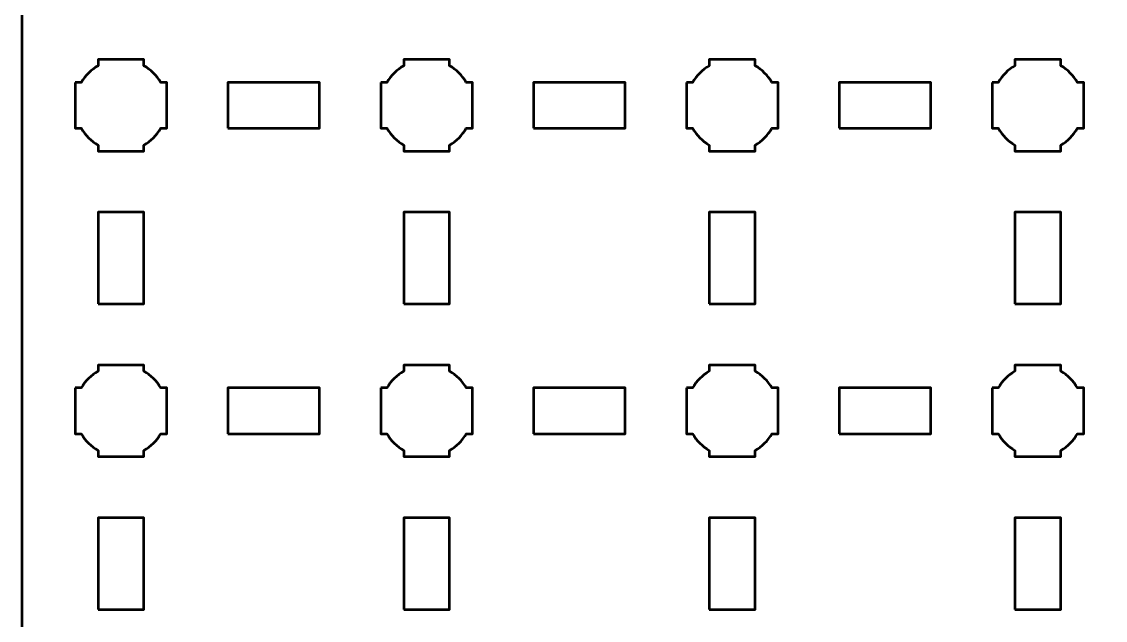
# Model space of a CAD drawing. Header units: centimetres. Extents: x -40.1 to 19.1, y -44.5 to 14.8.
# Drawn here: x -40.15 to -33.06, y -41.22 to -37.3 of the extents above; entities that cross this region are included whole.
import ezdxf

# ---------------------------------------------------------------- set-up
doc = ezdxf.new("R2010")
doc.units = ezdxf.units.CM
doc.header["$MEASUREMENT"] = 0
doc.layers.add('Layer 1', color=7, linetype='Continuous')

msp = doc.modelspace()

# ---------------------------------------------------------------- linework, layer by layer
at = {"layer": 'Layer 1', "lineweight": 53}
for points in [[(-38.8, -38), (-38.2, -38), (-38.2, -37.7), (-38.8, -37.7), (-38.8, -38)], [(-36.8, -38), (-36.2, -38), (-36.2, -37.7), (-36.8, -37.7), (-36.8, -38)], [(-34.8, -38), (-34.2, -38), (-34.2, -37.7), (-34.8, -37.7), (-34.8, -38)], [(-39.65, -39.15), (-39.35, -39.15), (-39.35, -38.55), (-39.65, -38.55), (-39.65, -39.15)], [(-37.65, -39.15), (-37.35, -39.15), (-37.35, -38.55), (-37.65, -38.55), (-37.65, -39.15)], [(-35.65, -39.15), (-35.35, -39.15), (-35.35, -38.55), (-35.65, -38.55), (-35.65, -39.15)], [(-33.65, -39.15), (-33.35, -39.15), (-33.35, -38.55), (-33.65, -38.55), (-33.65, -39.15)], [(-38.8, -40), (-38.2, -40), (-38.2, -39.7), (-38.8, -39.7), (-38.8, -40)], [(-36.8, -40), (-36.2, -40), (-36.2, -39.7), (-36.8, -39.7), (-36.8, -40)], [(-34.8, -40), (-34.2, -40), (-34.2, -39.7), (-34.8, -39.7), (-34.8, -40)], [(-39.65, -41.15), (-39.35, -41.15), (-39.35, -40.55), (-39.65, -40.55), (-39.65, -41.15)], [(-37.65, -41.15), (-37.35, -41.15), (-37.35, -40.55), (-37.65, -40.55), (-37.65, -41.15)], [(-35.65, -41.15), (-35.35, -41.15), (-35.35, -40.55), (-35.65, -40.55), (-35.65, -41.15)], [(-33.65, -41.15), (-33.35, -41.15), (-33.35, -40.55), (-33.65, -40.55), (-33.65, -41.15)]]:
    msp.add_lwpolyline(points, close=True, dxfattribs=at)
for points, knots in [([(-40.15, -44), (-40.15, -44), (-40.15, 14.3), (-40.15, 14.3), (-40.15, 14.3), (-40.15, 14.57609), (-39.92609, 14.8), (-39.65, 14.8), (-39.65, 14.8), (-39.65, 14.8), (18.65, 14.8), (18.65, 14.8), (18.65, 14.8), (18.92609, 14.8), (19.15, 14.57609), (19.15, 14.3), (19.15, 14.3), (19.15, 14.3), (19.15, -44), (19.15, -44), (19.15, -44), (19.15, -44.27609), (18.92609, -44.5), (18.65, -44.5), (18.65, -44.5), (18.65, -44.5), (-39.65, -44.5), (-39.65, -44.5), (-39.65, -44.5), (-39.92609, -44.5), (-40.15, -44.27609), (-40.15, -44)], [0, 0, 0, 0, 0.125, 0.125, 0.125, 0.125, 0.25, 0.25, 0.25, 0.25, 0.375, 0.375, 0.375, 0.375, 0.5, 0.5, 0.5, 0.5, 0.625, 0.625, 0.625, 0.625, 0.75, 0.75, 0.75, 0.75, 0.875, 0.875, 0.875, 0.875, 1, 1, 1, 1]), ([(-39.8, -37.7), (-39.8, -37.7), (-39.75985, -37.7), (-39.75985, -37.7), (-39.75985, -37.7), (-39.7335, -37.65447), (-39.69553, -37.6165), (-39.65, -37.59015), (-39.65, -37.59015), (-39.65, -37.59015), (-39.65, -37.55), (-39.65, -37.55), (-39.65, -37.55), (-39.65, -37.55), (-39.5, -37.55), (-39.5, -37.55), (-39.5, -37.55), (-39.5, -37.55), (-39.35, -37.55), (-39.35, -37.55), (-39.35, -37.55), (-39.35, -37.55), (-39.35, -37.59015), (-39.35, -37.59015), (-39.35, -37.59015), (-39.30447, -37.6165), (-39.2665, -37.65447), (-39.24015, -37.7), (-39.24015, -37.7), (-39.24015, -37.7), (-39.2, -37.7), (-39.2, -37.7), (-39.2, -37.7), (-39.2, -37.7), (-39.2, -37.85), (-39.2, -37.85), (-39.2, -37.85), (-39.2, -37.85), (-39.2, -38), (-39.2, -38), (-39.2, -38), (-39.2, -38), (-39.24015, -38), (-39.24015, -38), (-39.24015, -38), (-39.2665, -38.04553), (-39.30447, -38.0835), (-39.35, -38.10985), (-39.35, -38.10985), (-39.35, -38.10985), (-39.35, -38.15), (-39.35, -38.15), (-39.35, -38.15), (-39.35, -38.15), (-39.5, -38.15), (-39.5, -38.15), (-39.5, -38.15), (-39.5, -38.15), (-39.65, -38.15), (-39.65, -38.15), (-39.65, -38.15), (-39.65, -38.15), (-39.65, -38.10985), (-39.65, -38.10985), (-39.65, -38.10985), (-39.69553, -38.0835), (-39.7335, -38.04553), (-39.75985, -38), (-39.75985, -38), (-39.75985, -38), (-39.8, -38), (-39.8, -38), (-39.8, -38), (-39.8, -38), (-39.8, -37.85), (-39.8, -37.85), (-39.8, -37.85), (-39.8, -37.85), (-39.8, -37.7), (-39.8, -37.7)], [0, 0, 0, 0, 0.05, 0.05, 0.05, 0.05, 0.1, 0.1, 0.1, 0.1, 0.15, 0.15, 0.15, 0.15, 0.2, 0.2, 0.2, 0.2, 0.25, 0.25, 0.25, 0.25, 0.3, 0.3, 0.3, 0.3, 0.35, 0.35, 0.35, 0.35, 0.4, 0.4, 0.4, 0.4, 0.45, 0.45, 0.45, 0.45, 0.5, 0.5, 0.5, 0.5, 0.55, 0.55, 0.55, 0.55, 0.6, 0.6, 0.6, 0.6, 0.65, 0.65, 0.65, 0.65, 0.7, 0.7, 0.7, 0.7, 0.75, 0.75, 0.75, 0.75, 0.8, 0.8, 0.8, 0.8, 0.85, 0.85, 0.85, 0.85, 0.9, 0.9, 0.9, 0.9, 0.95, 0.95, 0.95, 0.95, 1, 1, 1, 1]), ([(-37.8, -37.7), (-37.8, -37.7), (-37.75985, -37.7), (-37.75985, -37.7), (-37.75985, -37.7), (-37.7335, -37.65447), (-37.69553, -37.6165), (-37.65, -37.59015), (-37.65, -37.59015), (-37.65, -37.59015), (-37.65, -37.55), (-37.65, -37.55), (-37.65, -37.55), (-37.65, -37.55), (-37.5, -37.55), (-37.5, -37.55), (-37.5, -37.55), (-37.5, -37.55), (-37.35, -37.55), (-37.35, -37.55), (-37.35, -37.55), (-37.35, -37.55), (-37.35, -37.59015), (-37.35, -37.59015), (-37.35, -37.59015), (-37.30447, -37.6165), (-37.2665, -37.65447), (-37.24015, -37.7), (-37.24015, -37.7), (-37.24015, -37.7), (-37.2, -37.7), (-37.2, -37.7), (-37.2, -37.7), (-37.2, -37.7), (-37.2, -37.85), (-37.2, -37.85), (-37.2, -37.85), (-37.2, -37.85), (-37.2, -38), (-37.2, -38), (-37.2, -38), (-37.2, -38), (-37.24015, -38), (-37.24015, -38), (-37.24015, -38), (-37.2665, -38.04553), (-37.30447, -38.0835), (-37.35, -38.10985), (-37.35, -38.10985), (-37.35, -38.10985), (-37.35, -38.15), (-37.35, -38.15), (-37.35, -38.15), (-37.35, -38.15), (-37.5, -38.15), (-37.5, -38.15), (-37.5, -38.15), (-37.5, -38.15), (-37.65, -38.15), (-37.65, -38.15), (-37.65, -38.15), (-37.65, -38.15), (-37.65, -38.10985), (-37.65, -38.10985), (-37.65, -38.10985), (-37.69553, -38.0835), (-37.7335, -38.04553), (-37.75985, -38), (-37.75985, -38), (-37.75985, -38), (-37.8, -38), (-37.8, -38), (-37.8, -38), (-37.8, -38), (-37.8, -37.85), (-37.8, -37.85), (-37.8, -37.85), (-37.8, -37.85), (-37.8, -37.7), (-37.8, -37.7)], [0, 0, 0, 0, 0.05, 0.05, 0.05, 0.05, 0.1, 0.1, 0.1, 0.1, 0.15, 0.15, 0.15, 0.15, 0.2, 0.2, 0.2, 0.2, 0.25, 0.25, 0.25, 0.25, 0.3, 0.3, 0.3, 0.3, 0.35, 0.35, 0.35, 0.35, 0.4, 0.4, 0.4, 0.4, 0.45, 0.45, 0.45, 0.45, 0.5, 0.5, 0.5, 0.5, 0.55, 0.55, 0.55, 0.55, 0.6, 0.6, 0.6, 0.6, 0.65, 0.65, 0.65, 0.65, 0.7, 0.7, 0.7, 0.7, 0.75, 0.75, 0.75, 0.75, 0.8, 0.8, 0.8, 0.8, 0.85, 0.85, 0.85, 0.85, 0.9, 0.9, 0.9, 0.9, 0.95, 0.95, 0.95, 0.95, 1, 1, 1, 1]), ([(-35.8, -37.7), (-35.8, -37.7), (-35.75985, -37.7), (-35.75985, -37.7), (-35.75985, -37.7), (-35.7335, -37.65447), (-35.69553, -37.6165), (-35.65, -37.59015), (-35.65, -37.59015), (-35.65, -37.59015), (-35.65, -37.55), (-35.65, -37.55), (-35.65, -37.55), (-35.65, -37.55), (-35.5, -37.55), (-35.5, -37.55), (-35.5, -37.55), (-35.5, -37.55), (-35.35, -37.55), (-35.35, -37.55), (-35.35, -37.55), (-35.35, -37.55), (-35.35, -37.59015), (-35.35, -37.59015), (-35.35, -37.59015), (-35.30447, -37.6165), (-35.2665, -37.65447), (-35.24015, -37.7), (-35.24015, -37.7), (-35.24015, -37.7), (-35.2, -37.7), (-35.2, -37.7), (-35.2, -37.7), (-35.2, -37.7), (-35.2, -37.85), (-35.2, -37.85), (-35.2, -37.85), (-35.2, -37.85), (-35.2, -38), (-35.2, -38), (-35.2, -38), (-35.2, -38), (-35.24015, -38), (-35.24015, -38), (-35.24015, -38), (-35.2665, -38.04553), (-35.30447, -38.0835), (-35.35, -38.10985), (-35.35, -38.10985), (-35.35, -38.10985), (-35.35, -38.15), (-35.35, -38.15), (-35.35, -38.15), (-35.35, -38.15), (-35.5, -38.15), (-35.5, -38.15), (-35.5, -38.15), (-35.5, -38.15), (-35.65, -38.15), (-35.65, -38.15), (-35.65, -38.15), (-35.65, -38.15), (-35.65, -38.10985), (-35.65, -38.10985), (-35.65, -38.10985), (-35.69553, -38.0835), (-35.7335, -38.04553), (-35.75985, -38), (-35.75985, -38), (-35.75985, -38), (-35.8, -38), (-35.8, -38), (-35.8, -38), (-35.8, -38), (-35.8, -37.85), (-35.8, -37.85), (-35.8, -37.85), (-35.8, -37.85), (-35.8, -37.7), (-35.8, -37.7)], [0, 0, 0, 0, 0.05, 0.05, 0.05, 0.05, 0.1, 0.1, 0.1, 0.1, 0.15, 0.15, 0.15, 0.15, 0.2, 0.2, 0.2, 0.2, 0.25, 0.25, 0.25, 0.25, 0.3, 0.3, 0.3, 0.3, 0.35, 0.35, 0.35, 0.35, 0.4, 0.4, 0.4, 0.4, 0.45, 0.45, 0.45, 0.45, 0.5, 0.5, 0.5, 0.5, 0.55, 0.55, 0.55, 0.55, 0.6, 0.6, 0.6, 0.6, 0.65, 0.65, 0.65, 0.65, 0.7, 0.7, 0.7, 0.7, 0.75, 0.75, 0.75, 0.75, 0.8, 0.8, 0.8, 0.8, 0.85, 0.85, 0.85, 0.85, 0.9, 0.9, 0.9, 0.9, 0.95, 0.95, 0.95, 0.95, 1, 1, 1, 1]), ([(-33.8, -37.7), (-33.8, -37.7), (-33.75985, -37.7), (-33.75985, -37.7), (-33.75985, -37.7), (-33.7335, -37.65447), (-33.69553, -37.6165), (-33.65, -37.59015), (-33.65, -37.59015), (-33.65, -37.59015), (-33.65, -37.55), (-33.65, -37.55), (-33.65, -37.55), (-33.65, -37.55), (-33.5, -37.55), (-33.5, -37.55), (-33.5, -37.55), (-33.5, -37.55), (-33.35, -37.55), (-33.35, -37.55), (-33.35, -37.55), (-33.35, -37.55), (-33.35, -37.59015), (-33.35, -37.59015), (-33.35, -37.59015), (-33.30447, -37.6165), (-33.2665, -37.65447), (-33.24015, -37.7), (-33.24015, -37.7), (-33.24015, -37.7), (-33.2, -37.7), (-33.2, -37.7), (-33.2, -37.7), (-33.2, -37.7), (-33.2, -37.85), (-33.2, -37.85), (-33.2, -37.85), (-33.2, -37.85), (-33.2, -38), (-33.2, -38), (-33.2, -38), (-33.2, -38), (-33.24015, -38), (-33.24015, -38), (-33.24015, -38), (-33.2665, -38.04553), (-33.30447, -38.0835), (-33.35, -38.10985), (-33.35, -38.10985), (-33.35, -38.10985), (-33.35, -38.15), (-33.35, -38.15), (-33.35, -38.15), (-33.35, -38.15), (-33.5, -38.15), (-33.5, -38.15), (-33.5, -38.15), (-33.5, -38.15), (-33.65, -38.15), (-33.65, -38.15), (-33.65, -38.15), (-33.65, -38.15), (-33.65, -38.10985), (-33.65, -38.10985), (-33.65, -38.10985), (-33.69553, -38.0835), (-33.7335, -38.04553), (-33.75985, -38), (-33.75985, -38), (-33.75985, -38), (-33.8, -38), (-33.8, -38), (-33.8, -38), (-33.8, -38), (-33.8, -37.85), (-33.8, -37.85), (-33.8, -37.85), (-33.8, -37.85), (-33.8, -37.7), (-33.8, -37.7)], [0, 0, 0, 0, 0.05, 0.05, 0.05, 0.05, 0.1, 0.1, 0.1, 0.1, 0.15, 0.15, 0.15, 0.15, 0.2, 0.2, 0.2, 0.2, 0.25, 0.25, 0.25, 0.25, 0.3, 0.3, 0.3, 0.3, 0.35, 0.35, 0.35, 0.35, 0.4, 0.4, 0.4, 0.4, 0.45, 0.45, 0.45, 0.45, 0.5, 0.5, 0.5, 0.5, 0.55, 0.55, 0.55, 0.55, 0.6, 0.6, 0.6, 0.6, 0.65, 0.65, 0.65, 0.65, 0.7, 0.7, 0.7, 0.7, 0.75, 0.75, 0.75, 0.75, 0.8, 0.8, 0.8, 0.8, 0.85, 0.85, 0.85, 0.85, 0.9, 0.9, 0.9, 0.9, 0.95, 0.95, 0.95, 0.95, 1, 1, 1, 1]), ([(-39.8, -39.7), (-39.8, -39.7), (-39.75985, -39.7), (-39.75985, -39.7), (-39.75985, -39.7), (-39.7335, -39.65447), (-39.69553, -39.6165), (-39.65, -39.59015), (-39.65, -39.59015), (-39.65, -39.59015), (-39.65, -39.55), (-39.65, -39.55), (-39.65, -39.55), (-39.65, -39.55), (-39.5, -39.55), (-39.5, -39.55), (-39.5, -39.55), (-39.5, -39.55), (-39.35, -39.55), (-39.35, -39.55), (-39.35, -39.55), (-39.35, -39.55), (-39.35, -39.59015), (-39.35, -39.59015), (-39.35, -39.59015), (-39.30447, -39.6165), (-39.2665, -39.65447), (-39.24015, -39.7), (-39.24015, -39.7), (-39.24015, -39.7), (-39.2, -39.7), (-39.2, -39.7), (-39.2, -39.7), (-39.2, -39.7), (-39.2, -39.85), (-39.2, -39.85), (-39.2, -39.85), (-39.2, -39.85), (-39.2, -40), (-39.2, -40), (-39.2, -40), (-39.2, -40), (-39.24015, -40), (-39.24015, -40), (-39.24015, -40), (-39.2665, -40.04553), (-39.30447, -40.0835), (-39.35, -40.10985), (-39.35, -40.10985), (-39.35, -40.10985), (-39.35, -40.15), (-39.35, -40.15), (-39.35, -40.15), (-39.35, -40.15), (-39.5, -40.15), (-39.5, -40.15), (-39.5, -40.15), (-39.5, -40.15), (-39.65, -40.15), (-39.65, -40.15), (-39.65, -40.15), (-39.65, -40.15), (-39.65, -40.10985), (-39.65, -40.10985), (-39.65, -40.10985), (-39.69553, -40.0835), (-39.7335, -40.04553), (-39.75985, -40), (-39.75985, -40), (-39.75985, -40), (-39.8, -40), (-39.8, -40), (-39.8, -40), (-39.8, -40), (-39.8, -39.85), (-39.8, -39.85), (-39.8, -39.85), (-39.8, -39.85), (-39.8, -39.7), (-39.8, -39.7)], [0, 0, 0, 0, 0.05, 0.05, 0.05, 0.05, 0.1, 0.1, 0.1, 0.1, 0.15, 0.15, 0.15, 0.15, 0.2, 0.2, 0.2, 0.2, 0.25, 0.25, 0.25, 0.25, 0.3, 0.3, 0.3, 0.3, 0.35, 0.35, 0.35, 0.35, 0.4, 0.4, 0.4, 0.4, 0.45, 0.45, 0.45, 0.45, 0.5, 0.5, 0.5, 0.5, 0.55, 0.55, 0.55, 0.55, 0.6, 0.6, 0.6, 0.6, 0.65, 0.65, 0.65, 0.65, 0.7, 0.7, 0.7, 0.7, 0.75, 0.75, 0.75, 0.75, 0.8, 0.8, 0.8, 0.8, 0.85, 0.85, 0.85, 0.85, 0.9, 0.9, 0.9, 0.9, 0.95, 0.95, 0.95, 0.95, 1, 1, 1, 1]), ([(-37.8, -39.7), (-37.8, -39.7), (-37.75985, -39.7), (-37.75985, -39.7), (-37.75985, -39.7), (-37.7335, -39.65447), (-37.69553, -39.6165), (-37.65, -39.59015), (-37.65, -39.59015), (-37.65, -39.59015), (-37.65, -39.55), (-37.65, -39.55), (-37.65, -39.55), (-37.65, -39.55), (-37.5, -39.55), (-37.5, -39.55), (-37.5, -39.55), (-37.5, -39.55), (-37.35, -39.55), (-37.35, -39.55), (-37.35, -39.55), (-37.35, -39.55), (-37.35, -39.59015), (-37.35, -39.59015), (-37.35, -39.59015), (-37.30447, -39.6165), (-37.2665, -39.65447), (-37.24015, -39.7), (-37.24015, -39.7), (-37.24015, -39.7), (-37.2, -39.7), (-37.2, -39.7), (-37.2, -39.7), (-37.2, -39.7), (-37.2, -39.85), (-37.2, -39.85), (-37.2, -39.85), (-37.2, -39.85), (-37.2, -40), (-37.2, -40), (-37.2, -40), (-37.2, -40), (-37.24015, -40), (-37.24015, -40), (-37.24015, -40), (-37.2665, -40.04553), (-37.30447, -40.0835), (-37.35, -40.10985), (-37.35, -40.10985), (-37.35, -40.10985), (-37.35, -40.15), (-37.35, -40.15), (-37.35, -40.15), (-37.35, -40.15), (-37.5, -40.15), (-37.5, -40.15), (-37.5, -40.15), (-37.5, -40.15), (-37.65, -40.15), (-37.65, -40.15), (-37.65, -40.15), (-37.65, -40.15), (-37.65, -40.10985), (-37.65, -40.10985), (-37.65, -40.10985), (-37.69553, -40.0835), (-37.7335, -40.04553), (-37.75985, -40), (-37.75985, -40), (-37.75985, -40), (-37.8, -40), (-37.8, -40), (-37.8, -40), (-37.8, -40), (-37.8, -39.85), (-37.8, -39.85), (-37.8, -39.85), (-37.8, -39.85), (-37.8, -39.7), (-37.8, -39.7)], [0, 0, 0, 0, 0.05, 0.05, 0.05, 0.05, 0.1, 0.1, 0.1, 0.1, 0.15, 0.15, 0.15, 0.15, 0.2, 0.2, 0.2, 0.2, 0.25, 0.25, 0.25, 0.25, 0.3, 0.3, 0.3, 0.3, 0.35, 0.35, 0.35, 0.35, 0.4, 0.4, 0.4, 0.4, 0.45, 0.45, 0.45, 0.45, 0.5, 0.5, 0.5, 0.5, 0.55, 0.55, 0.55, 0.55, 0.6, 0.6, 0.6, 0.6, 0.65, 0.65, 0.65, 0.65, 0.7, 0.7, 0.7, 0.7, 0.75, 0.75, 0.75, 0.75, 0.8, 0.8, 0.8, 0.8, 0.85, 0.85, 0.85, 0.85, 0.9, 0.9, 0.9, 0.9, 0.95, 0.95, 0.95, 0.95, 1, 1, 1, 1]), ([(-35.8, -39.7), (-35.8, -39.7), (-35.75985, -39.7), (-35.75985, -39.7), (-35.75985, -39.7), (-35.7335, -39.65447), (-35.69553, -39.6165), (-35.65, -39.59015), (-35.65, -39.59015), (-35.65, -39.59015), (-35.65, -39.55), (-35.65, -39.55), (-35.65, -39.55), (-35.65, -39.55), (-35.5, -39.55), (-35.5, -39.55), (-35.5, -39.55), (-35.5, -39.55), (-35.35, -39.55), (-35.35, -39.55), (-35.35, -39.55), (-35.35, -39.55), (-35.35, -39.59015), (-35.35, -39.59015), (-35.35, -39.59015), (-35.30447, -39.6165), (-35.2665, -39.65447), (-35.24015, -39.7), (-35.24015, -39.7), (-35.24015, -39.7), (-35.2, -39.7), (-35.2, -39.7), (-35.2, -39.7), (-35.2, -39.7), (-35.2, -39.85), (-35.2, -39.85), (-35.2, -39.85), (-35.2, -39.85), (-35.2, -40), (-35.2, -40), (-35.2, -40), (-35.2, -40), (-35.24015, -40), (-35.24015, -40), (-35.24015, -40), (-35.2665, -40.04553), (-35.30447, -40.0835), (-35.35, -40.10985), (-35.35, -40.10985), (-35.35, -40.10985), (-35.35, -40.15), (-35.35, -40.15), (-35.35, -40.15), (-35.35, -40.15), (-35.5, -40.15), (-35.5, -40.15), (-35.5, -40.15), (-35.5, -40.15), (-35.65, -40.15), (-35.65, -40.15), (-35.65, -40.15), (-35.65, -40.15), (-35.65, -40.10985), (-35.65, -40.10985), (-35.65, -40.10985), (-35.69553, -40.0835), (-35.7335, -40.04553), (-35.75985, -40), (-35.75985, -40), (-35.75985, -40), (-35.8, -40), (-35.8, -40), (-35.8, -40), (-35.8, -40), (-35.8, -39.85), (-35.8, -39.85), (-35.8, -39.85), (-35.8, -39.85), (-35.8, -39.7), (-35.8, -39.7)], [0, 0, 0, 0, 0.05, 0.05, 0.05, 0.05, 0.1, 0.1, 0.1, 0.1, 0.15, 0.15, 0.15, 0.15, 0.2, 0.2, 0.2, 0.2, 0.25, 0.25, 0.25, 0.25, 0.3, 0.3, 0.3, 0.3, 0.35, 0.35, 0.35, 0.35, 0.4, 0.4, 0.4, 0.4, 0.45, 0.45, 0.45, 0.45, 0.5, 0.5, 0.5, 0.5, 0.55, 0.55, 0.55, 0.55, 0.6, 0.6, 0.6, 0.6, 0.65, 0.65, 0.65, 0.65, 0.7, 0.7, 0.7, 0.7, 0.75, 0.75, 0.75, 0.75, 0.8, 0.8, 0.8, 0.8, 0.85, 0.85, 0.85, 0.85, 0.9, 0.9, 0.9, 0.9, 0.95, 0.95, 0.95, 0.95, 1, 1, 1, 1]), ([(-33.8, -39.7), (-33.8, -39.7), (-33.75985, -39.7), (-33.75985, -39.7), (-33.75985, -39.7), (-33.7335, -39.65447), (-33.69553, -39.6165), (-33.65, -39.59015), (-33.65, -39.59015), (-33.65, -39.59015), (-33.65, -39.55), (-33.65, -39.55), (-33.65, -39.55), (-33.65, -39.55), (-33.5, -39.55), (-33.5, -39.55), (-33.5, -39.55), (-33.5, -39.55), (-33.35, -39.55), (-33.35, -39.55), (-33.35, -39.55), (-33.35, -39.55), (-33.35, -39.59015), (-33.35, -39.59015), (-33.35, -39.59015), (-33.30447, -39.6165), (-33.2665, -39.65447), (-33.24015, -39.7), (-33.24015, -39.7), (-33.24015, -39.7), (-33.2, -39.7), (-33.2, -39.7), (-33.2, -39.7), (-33.2, -39.7), (-33.2, -39.85), (-33.2, -39.85), (-33.2, -39.85), (-33.2, -39.85), (-33.2, -40), (-33.2, -40), (-33.2, -40), (-33.2, -40), (-33.24015, -40), (-33.24015, -40), (-33.24015, -40), (-33.2665, -40.04553), (-33.30447, -40.0835), (-33.35, -40.10985), (-33.35, -40.10985), (-33.35, -40.10985), (-33.35, -40.15), (-33.35, -40.15), (-33.35, -40.15), (-33.35, -40.15), (-33.5, -40.15), (-33.5, -40.15), (-33.5, -40.15), (-33.5, -40.15), (-33.65, -40.15), (-33.65, -40.15), (-33.65, -40.15), (-33.65, -40.15), (-33.65, -40.10985), (-33.65, -40.10985), (-33.65, -40.10985), (-33.69553, -40.0835), (-33.7335, -40.04553), (-33.75985, -40), (-33.75985, -40), (-33.75985, -40), (-33.8, -40), (-33.8, -40), (-33.8, -40), (-33.8, -40), (-33.8, -39.85), (-33.8, -39.85), (-33.8, -39.85), (-33.8, -39.85), (-33.8, -39.7), (-33.8, -39.7)], [0, 0, 0, 0, 0.05, 0.05, 0.05, 0.05, 0.1, 0.1, 0.1, 0.1, 0.15, 0.15, 0.15, 0.15, 0.2, 0.2, 0.2, 0.2, 0.25, 0.25, 0.25, 0.25, 0.3, 0.3, 0.3, 0.3, 0.35, 0.35, 0.35, 0.35, 0.4, 0.4, 0.4, 0.4, 0.45, 0.45, 0.45, 0.45, 0.5, 0.5, 0.5, 0.5, 0.55, 0.55, 0.55, 0.55, 0.6, 0.6, 0.6, 0.6, 0.65, 0.65, 0.65, 0.65, 0.7, 0.7, 0.7, 0.7, 0.75, 0.75, 0.75, 0.75, 0.8, 0.8, 0.8, 0.8, 0.85, 0.85, 0.85, 0.85, 0.9, 0.9, 0.9, 0.9, 0.95, 0.95, 0.95, 0.95, 1, 1, 1, 1])]:
    msp.add_open_spline(points, degree=3, knots=knots, dxfattribs=at)

doc.saveas('drawing.dxf')
